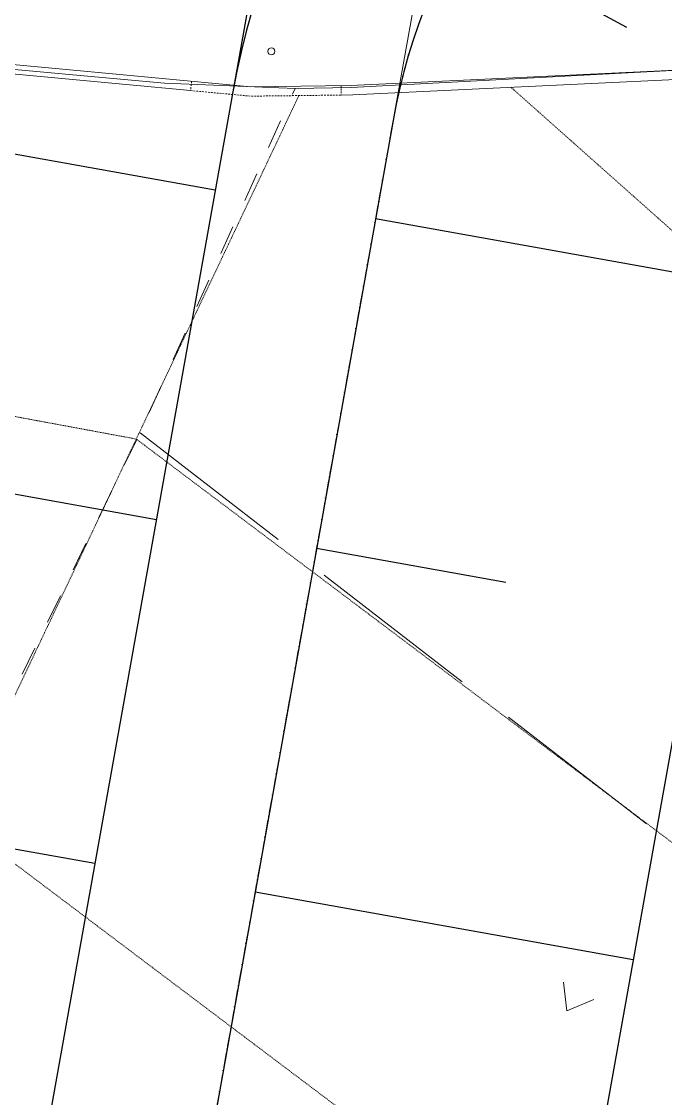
# Model space of a CAD drawing. Header units: millimetres. Extents: x 432273 to 1139245, y 170116 to 705940.
# Drawn here: x 577508 to 605190, y 408911 to 455172 of the extents above; entities that cross this region are included whole.
import ezdxf

# ---------------------------------------------------------------- set-up
doc = ezdxf.new("R2010")
doc.units = ezdxf.units.MM
doc.header["$LTSCALE"] = 100
for name, pattern in [('55107', [1.25, 0.75, -0.5]), ('56301', [0.5, 0.25, -0.25]), ('SXF_一点短鎖線', [9.25, 6, -1.5, 0.25, -1.5])]:
    doc.linetypes.add(name, pattern=pattern)
for name, color, linetype, lineweight in [('D-BGD', 7, 'Continuous', 13), ('D-BMK', 2, 'SXF_一点短鎖線', 13), ('D-BMK-OTRS', 7, 'Continuous', 13), ('D-BYP-STR2', 6, 'Continuous', 25), ('●予備設計_LP横断', 7, 'Continuous', 13)]:
    doc.layers.add(name, color=color, linetype=linetype, lineweight=lineweight)

# ---------------------------------------------------------------- blocks, each defined once
blk = doc.blocks.new('M6313')
at = {"layer": '●予備設計_LP横断', "linetype": 'Continuous', "lineweight": 9, "flags": 128}
blk.add_lwpolyline([(-0.75, 0), (0, -1), (0.75, 0)], dxfattribs=at)
blk = doc.blocks.new('M7312')
at = {"layer": '●予備設計_LP横断', "linetype": 'Continuous', "lineweight": 20}
blk.add_circle((0, -0.001), 0.15, dxfattribs=at)
blk = doc.blocks.new('21311212131313131')
at = {"layer": 'D-BGD', "linetype": 'Continuous'}
for p, q in [((2611096.3842, -1393337.5163, 362903.9804), (2615554.1342, -1387306.2298, 362953.9804)), ((2605151.8404, -1401378.7513, 362836.9804), (2609610.4676, -1395347.9451, 362886.9804)), ((2584503.5686, -1400585.131), (2584522.9331, -1401074.548)), ((2584533.5423, -1403168.9061, 362966.9804), (2584277.6029, -1403059.5763, 362969.9804)), ((2599207.2966, -1409419.9864, 362769.9804), (2603665.9238, -1403389.1801, 362819.9804)), ((2586833.5719, -1404148.7186, 362935.9804), (2585683.7972, -1403658.3738, 362950.9804)), ((2589133.6014, -1405128.5311, 362904.9804), (2587983.8267, -1404638.1863, 362919.9804)), ((2591433.6309, -1406108.3436, 362873.9804), (2590283.8562, -1405617.9988, 362889.9804)), ((2593732.7832, -1407087.676, 362842.9804), (2592583.8857, -1406597.8113, 362858.9804)), ((2596032.8127, -1408067.4885, 362812.9804), (2594882.5579, -1407578.0208, 362827.9804)), ((2598332.8422, -1409047.301, 362781.9804), (2597182.5874, -1408557.8333, 362796.9804)), ((2600613.3312, -1410071.1381, 362750.9804), (2599479.1723, -1409546.0205, 362765.9804)), ((2602881.1687, -1411122.2506, 362720.9804), (2601747.0099, -1410597.1329, 362735.9804)), ((2605149.0062, -1412173.363, 362690.9804), (2604015.3276, -1411647.3682, 362705.9804)), ((2607417.3239, -1413223.5982, 362660.9804), (2606283.1651, -1412698.4806, 362675.9804)), ((2609686.0386, -1414275.1908, 362630.9804), (2608551.0026, -1413749.593, 362645.9804))]:
    blk.add_line(p, q, dxfattribs=at)
at = {"layer": 'D-BGD', "linetype": '55107'}
for p, q in [((2584122.8328, -1401086.9459), (2584522.9331, -1401074.548)), ((2584064.8004, -1407523.7544), (2584464.2799, -1407552.058))]:
    blk.add_line(p, q, dxfattribs=at)
at = {"layer": 'D-BGD', "linetype": '56301'}
for q in [(2584582.1623, -1402896.8324), (2594911.668, -1437437.8808), (2611001.2059, -1414746.6341)]:
    blk.add_line((2599478.4042, -1409578.6611), q, dxfattribs=at)
at = {"layer": 'D-BGD', "linetype": 'Continuous', "flags": 128}
for points in [[(2579172.0591, -1328479.8164), (2579431.8095, -1331947.5053), (2580303.996, -1342534.8328), (2581011.1419, -1355210.4242), (2582211.2057, -1369755.3311), (2583302.4133, -1383461.9999), (2583513.0569, -1386109.3392), (2584503.5686, -1400585.131)], [(2579032.7978, -1331978.7398), (2579904.6705, -1342562.4754), (2580611.8163, -1355238.0668), (2581812.5909, -1369787.923), (2582903.4847, -1383490.9998), (2583114.1283, -1386138.3391), (2584109.8715, -1400689.9573), (2584250.5122, -1404964.5705), (2583863.666, -1410304.7832), (2583265.0198, -1418616.2725), (2582856.5898, -1423875.1272), (2582372.5314, -1430107.2142)], [(2584464.2799, -1407552.058), (2584262.6653, -1410333.9639), (2583663.5389, -1418646.3304), (2583255.1921, -1423902.9506), (2582772.0942, -1430133.2832), (2582529.1745, -1434721.1987)]]:
    blk.add_lwpolyline(points, dxfattribs=at)
at = {"layer": 'D-BGD', "linetype": '56301', "flags": 128}
for points in [[(2584038.4462, -1393787.8255), (2586697.0939, -1390666.0145), (2621546.6129, -1349751.7024)], [(2599478.4042, -1409578.6611), (2610168.8629, -1394738.1807), (2636650.8793, -1357973.5995)], [(2653062.1173, -1365553.1958), (2634229.5853, -1391672.3511), (2616581.0497, -1416149.3331), (2634459.3038, -1423800.1241), (2652664.9672, -1398759.4255), (2671973.9099, -1372201.0916)]]:
    blk.add_lwpolyline(points, dxfattribs=at)
at = {"layer": 'D-BGD', "linetype": '55107', "flags": 128}
blk.add_lwpolyline([(2584464.2799, -1407552.058), (2584650.7408, -1404972.7634), (2584522.9331, -1401074.548)], dxfattribs=at)
at = {"layer": 'D-BGD', "linetype": 'Continuous'}
blk.add_polyline3d([(2578383.6481, -1327839.5838, 363069.9804), (2579058.1169, -1330397.6868, 363069.9804), (2583298.2313, -1388500.96, 362939.9804), (2584192.6893, -1400653.212, 362969.9804), (2584277.6029, -1403059.5763, 362969.9804), (2584166.8718, -1408676.349, 362989.9804), (2582322.1792, -1435016.0155, 362829.9804)], dxfattribs=at)
at = {"layer": 'D-BMK'}
blk.add_lwpolyline([(2589189.5631, -1230709.1702), (2589872.5778, -1263509.1193, -0.0787115282), (2585621.508, -1294509.7547), (2564331.8799, -1364983.0527, 0.4549504243), (2585573.9279, -1398823.3893), (2633953.1706, -1406448.3262, 0.0389360191), (2649456.1269, -1407667.6426), (2831012.6992, -1407786.7943)], format="xyb", dxfattribs=at)
at = {"layer": 'D-BMK-OTRS', "color": 7, "linetype": 'Continuous', "lineweight": 13}
blk.add_line((2555538.9253, -1394089.6443), (2585573.9279, -1398823.3893), dxfattribs=at)
at = {"layer": 'D-BYP-STR2'}
for p, q in [((2589792.3725, -1399488.2483), (2592362.7458, -1383179.561)), ((2618821.0683, -1404063.3917), (2621391.4415, -1387754.7044)), ((2577579.3681, -1396212.3772), (2581354.9355, -1388871.3884)), ((2604003.969, -1401728.1041), (2605289.1556, -1393573.7604)), ((2585082.5757, -1429371.3029), (2588702.5716, -1406402.8946)), ((2600997.8782, -1420801.3629), (2602914.1681, -1408642.7504)), ((2614010.1061, -1434588.3274), (2617731.2674, -1410978.038))]:
    blk.add_line(p, q, dxfattribs=at)
at = {"layer": 'D-BYP-STR2', "flags": 128}
for points in [[(2582191.0803, -1230854.9042), (2582874.095, -1263654.8532, -0.0787115282), (2578920.6001, -1292485.4442), (2557630.972, -1362958.7422, 0.4549504243), (2584484.1271, -1405738.0357), (2632863.3697, -1413362.9725, 0.0389360191), (2649451.533, -1414667.6411), (2831012.6992, -1414786.7958)], [(2589189.5631, -1230709.1702), (2589872.5778, -1263509.1193, -0.0787115282), (2585621.508, -1294509.7547), (2564331.8799, -1364983.0527, 0.4549504243), (2585573.9279, -1398823.3893), (2633953.1706, -1406448.3262, 0.0389360191), (2649456.1269, -1407667.6426), (2831012.6992, -1407786.7943)], [(2594735.5442, -1321431.3572), (2580136.4499, -1369757.5336, 0.4549504243), (2588144.3012, -1382514.702), (2636523.5438, -1390139.6389, 0.0389360191), (2649466.9621, -1391157.6462), (2831012.6992, -1391276.7907)], [(2557630.972, -1362958.7422), (2550734.4607, -1385787.6941), (2549107.1179, -1396112.9742, 0.4142135624), (2552435.6011, -1400686.9441), (2584484.1271, -1405738.0357)]]:
    blk.add_lwpolyline(points, format="xyb", dxfattribs=at)
at = {"layer": 'D-BGD', "linetype": 'Continuous', "lineweight": 9, "xscale": 1000, "yscale": 1000, "zscale": 1000, "rotation": 61.30205960440028}
blk.add_blockref('M6313', (2622779.2256, -1390074.7344), dxfattribs=at)
at = {"layer": 'D-BGD', "linetype": 'Continuous', "lineweight": 20, "xscale": 1000, "yscale": 1000, "zscale": 1000, "rotation": 61.30205960440028}
blk.add_blockref('M7312', (2582706.3077, -1404118.0753, 361939.9804), dxfattribs=at)

msp = doc.modelspace()

# ---------------------------------------------------------------- block references
at = {"layer": 'D-BGD', "linetype": '56301', "rotation": 268.807065034117}
msp.add_blockref('21311212131313131', (2045832.1, 3006806.9, 354000), dxfattribs=at)

doc.saveas('drawing.dxf')
